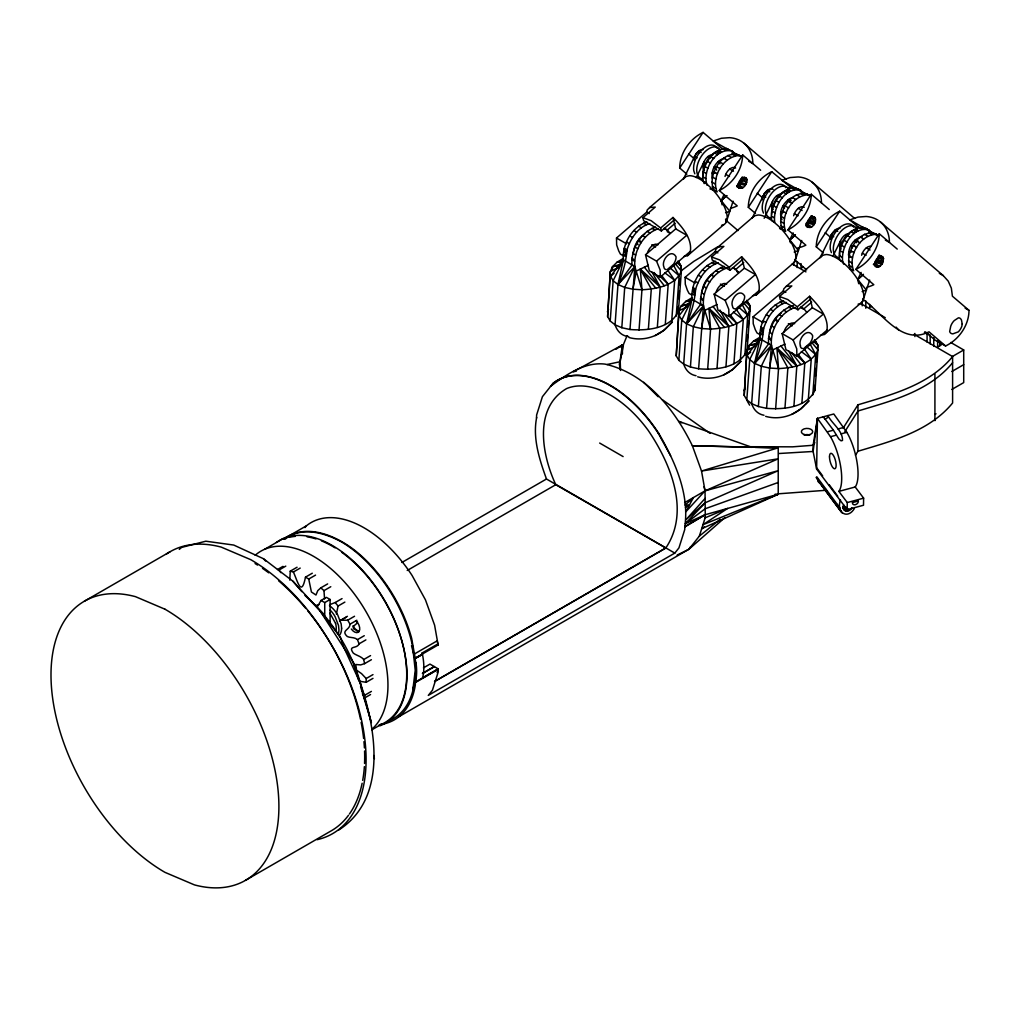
<?xml version="1.0" encoding="UTF-8"?>
<svg xmlns="http://www.w3.org/2000/svg" width="1020" height="1020" viewBox="0 0 1020 1020"><rect width="100%" height="100%" fill="white"/><g stroke="black" fill="none" stroke-linecap="round" stroke-linejoin="round"><path stroke-width="1.5" d="M816.637 469.085L817.441 418.391L833.786 413.992L846.842 432.314A34.374 11.59 75.1 0 1 855.206 486.986L863.621 498.155L863.506 505.244L847.161 509.643L816.637 469.085L813.118 451.465L813.118 445.268L817.441 418.391L830.497 436.713A34.374 11.59 75.1 0 1 838.861 491.385L847.276 502.554L847.161 509.643L845.72 506.889M854.377 508.521C847.454 520.098 835.826 512.257 840.505 499.978M800.521 345.882C797.487 339.303 807.598 326.795 812.596 335.529A8.912 4.284 -55.5 0 1 810.135 343.026L804.091 348.19M324.577 598.893L323.965 590.644L320.815 587.851L317.768 590.644L315.97 595.017L311.419 591.995L308.728 579.028L305.477 577.154C301.346 597.873 297.585 581.056 293.377 572.016L290.241 571.174L289.808 580.138M423.415 667.883L429.968 664.096L438.294 668.916L438.217 671.925L432.429 690.221L428.298 695.41L674.806 553.095L678.938 547.906L684.726 529.609L684.828 526.498L705.241 514.717L778.222 494.254L778.222 447.818L692.363 445.727C674.641 409.505 646.195 373.409 604.987 364.102C584.422 361.666 566.049 374.926 550.468 386.35M411.506 645.698L416.032 662.962L415.293 685.159A106.233 61.328 60 0 1 380.218 724.493M536.52 418.085L536.622 414.974L542.41 396.691L552.853 383.545A106.233 61.328 60 0 1 658.627 433.207C674.781 461.053 689.813 494.101 684.713 527.047L705.241 514.717L705.037 490.849L701.53 471.036L692.363 445.727L750.452 447.27M399.062 716.601L688.908 549.257L699.35 536.112L705.139 517.816L705.241 514.717L685.465 523.528L705.139 502.783L778.222 470.679L705.037 490.849L684.624 502.643M329.957 604.579L335.223 602.527L338.053 606.046L336.396 614.116M658.333 228.697C643.301 233.835 633.445 250.984 634.835 266.602L629.977 329.498C646.973 330.888 670.421 328.797 678.44 311.278L681.36 270.988L681.156 266.207L678.542 261.77M728.14 267.61C712.432 272.225 702.053 289.884 703.456 305.911L698.611 368.794C715.606 370.183 739.054 368.092 747.073 350.574L749.981 310.297L749.776 305.503L747.163 301.066M794.924 307.53C779.892 312.668 770.036 329.817 771.426 345.436L766.568 408.331C783.564 409.721 807.011 407.617 815.031 390.112L817.951 349.822L817.747 345.041L815.133 340.591M725.462 157.998C716.588 159.388 710.596 169.919 712.304 178.436M791.8 197.676C784.036 201.055 777.775 211.599 781.957 219.683M848.895 257.269C847.187 248.752 853.179 238.221 862.053 236.831M628.677 336.587A42.853 24.735 -60 0 1 615.06 324.819L610.215 321.019L607.601 316.582L610.317 271.511L612.523 266.704L617.011 262.216L623.462 258.328M607.601 316.582L610.317 271.511L618.222 267.597M612.306 269.803L612.523 266.704L621.244 264.052M610.215 321.019L613.135 280.742L623.36 259.82C622.136 244.264 631.826 227.026 646.948 221.977M639.043 330.059L641.95 289.782L634.835 266.602L623.36 259.82L617.98 284.529L615.06 324.819L621.805 327.713L629.977 329.498M621.805 327.713L624.712 287.423L634.835 266.602L617.98 284.529L613.135 280.742L610.521 276.292L623.36 259.82M648.363 329.371L651.283 289.081L640.331 269.114L641.95 289.782C656.306 288.979 675.215 285.944 681.36 270.988L675.418 263.925M657.326 327.458L660.233 287.168L652.086 272.123M665.295 324.449L668.202 284.172L661.699 275.604M671.746 320.573L674.653 280.296L667.552 269.905M676.234 316.085L679.141 275.795L673.455 265.072M678.797 298.745L679.358 290.993M679.804 284.797L680.251 278.6M680.812 270.861L681.156 266.207L677.943 261.043M696.035 375.717A42.853 24.735 -60 0 1 683.693 364.114L678.848 360.328L676.234 355.878L678.938 310.807L681.156 306L685.644 301.512L692.083 297.636M678.848 360.328L681.755 320.038L691.981 299.128C690.769 283.56 700.447 266.322 715.568 261.286M707.663 369.367L710.583 329.077L703.456 305.911L691.981 299.128L686.6 323.837L683.693 364.114L690.425 367.009L698.611 368.794M690.425 367.009L693.345 326.719L703.456 305.911L686.6 323.837L681.755 320.038L679.141 315.601L691.981 299.128M716.996 368.666L719.903 328.376L708.964 308.41L710.583 329.077C724.927 328.274 743.835 325.24 749.981 310.297L743.057 302.048M725.947 366.754L728.866 326.464L719.967 310.042M733.928 363.757L736.835 323.467L730.32 314.899M740.367 359.881L743.287 319.591L736.172 309.213M744.855 355.381L747.775 315.091L742.088 304.368M747.201 341.139L747.647 334.942M748.208 327.203L748.654 321.007M749.215 313.255L749.776 305.503L746.563 300.339M764.005 415.242A42.853 24.735 -60 0 1 751.651 403.652L746.806 399.853L744.205 395.416L746.908 350.344L749.126 345.538L753.601 341.037L760.053 337.161M744.205 395.416L746.908 350.344L754.813 346.43M748.897 348.636L749.126 345.538L757.834 342.886M746.806 399.853L749.725 359.563L759.951 338.653C758.727 323.085 768.417 305.847 783.538 300.811M775.634 408.892L778.54 368.603L771.426 345.436L759.951 338.653L754.571 363.362L751.651 403.652L758.395 406.546L766.568 408.331M758.395 406.546L761.303 366.256L771.426 345.436L754.571 363.362L749.725 359.563L747.112 355.126L759.951 338.653M784.954 408.191L787.874 367.914L776.921 347.935L778.54 368.603C792.897 367.812 811.805 364.765 817.951 349.822L812.009 342.758M793.917 406.279L796.824 366.001L788.677 350.944M801.886 403.282L804.805 362.992L798.29 354.425M808.337 399.406L811.244 359.117L804.143 348.738M812.825 394.918L815.732 354.628L810.046 343.906M815.503 376.023L816.064 368.284M816.51 362.087L816.956 355.878M817.517 348.139L817.747 345.041L814.534 339.864M633.318 253.432C633.79 245.718 638.112 238.272 644.678 234.154M701.951 292.727C702.41 285.013 706.745 277.567 713.312 273.462M769.909 332.265C770.38 324.551 774.703 317.092 781.269 312.987M939.56 345.958L939.943 342.822M704.17 183.6C697.297 167.701 718.896 137.305 734.872 153.574L731.965 151.891M707.077 185.27C701.977 170.672 715.568 146.791 732.487 151.151M713.962 190.23C706.21 174.994 724.353 145.924 742.012 156.659L735.547 153.612M713.77 190.039L717.085 191.951C711.118 177.391 722.963 156.748 738.862 155.524M760.639 170.251L742.7 154.938C742.279 170.021 732.64 183.855 719.291 190.574L737.231 205.887A35.152 28.547 -49.5 0 1 730.447 208.348M801.121 190.459C784.762 186.163 772.573 207.901 774.728 222.22L771.834 220.537C768.111 204.803 788.103 177.097 803.492 192.869L801.567 191.747M782.595 229.525C774.843 214.302 792.974 185.232 810.645 195.955L804.181 192.92M782.404 229.334L785.706 231.247C779.739 216.686 791.584 196.057 807.496 194.833M829.26 209.546L811.321 194.233C810.9 209.329 801.261 223.15 787.924 229.87L805.864 245.183A35.152 28.547 -49.5 0 1 797.704 247.962M843.668 264.103L842.698 261.745L839.791 260.074C836.068 244.341 856.073 216.623 871.462 232.407L868.555 230.724M842.698 261.745C840.544 247.426 852.733 225.688 869.078 229.984M850.553 269.063C842.8 253.827 860.944 224.757 878.602 235.492L872.138 232.445M850.361 268.872L853.676 270.784C847.709 256.224 859.554 235.582 875.453 234.358M897.23 249.084L879.291 233.771C878.87 248.855 869.231 262.688 855.882 269.395L873.821 284.707A35.152 28.547 -49.5 0 1 867.038 287.181M817.441 418.391L813.118 451.465L779.076 453.505M823.242 417.55L823.344 416.81L833.416 430.198L838.886 439.008L841.054 440.844L842.494 440.461C842.89 430.593 831.874 423.644 827.896 415.586L827.475 417.754L824.849 419.296M323.863 614.18L305.056 595.374C331.372 619.191 351.199 649.918 360.761 684.229C376.367 730.957 387.358 798.902 338.563 830.127M641.95 289.782L632.897 289.208L624.712 287.423L617.98 284.529L632.043 264.996C630.717 249.364 640.483 232.228 655.541 227.09M710.583 329.077L701.518 328.517L693.345 326.719L686.6 323.837L700.676 304.291C699.35 288.66 709.104 271.537 724.174 266.386M778.54 368.603L769.488 368.041L761.303 366.256L754.571 363.362L768.634 343.829C767.282 327.79 777.572 310.156 793.318 305.541M649.727 223.597C637.946 227.052 630.475 238.654 626.994 249.836C626.025 261.936 622.914 273.22 617.98 284.529M718.36 262.892C706.567 266.347 699.095 277.95 695.627 289.132C694.645 301.231 691.534 312.528 686.6 323.837M786.318 302.417C774.537 305.885 767.065 317.475 763.597 328.669C762.616 340.769 759.505 352.053 754.571 363.362M576.351 371.101L573.265 371.764L622.417 344.938L619.471 364.943M632.897 289.208L636.314 271.027L648.376 265.276M701.518 328.517L704.935 310.322L717.009 304.572M769.488 368.041L772.905 349.86L784.966 344.11M830.586 238.667L831.453 234.409L835.546 230.15M412.883 688.831L416.032 679.09A57.107 32.971 60 0 0 416.032 662.962M437.147 672.626L438.319 668.827L415.395 682.061M536.647 417.537C532.516 438.268 539.491 459.688 546.478 479.005L674.806 553.095M721.522 225.331A30.766 13.081 49.4 0 0 726.253 222.156L727.196 218.229A30.766 13.081 49.4 0 0 714.038 191.173A30.766 13.081 49.4 0 0 689.546 175.682L685.861 176.498L649.612 207.544L647.215 209.992L646.706 212.134L616.501 238.017L616.654 244.915L618.719 250.894L620.428 254.107L624.151 256.262M645.52 254.77L649.345 270.81L660.271 277.121L660.157 270.032L656.548 261.133L645.52 254.77L675.724 228.888L672.996 217.438L660.667 228.008L661.381 230.966L673.71 220.409M752.543 295.762L756.241 294.958L792.476 263.899A30.766 13.081 49.4 0 0 794.873 261.452L795.817 257.537A30.766 13.081 49.4 0 0 782.671 230.469A30.766 13.081 49.4 0 0 758.179 214.99L754.481 215.794L718.246 246.84L715.849 249.288L715.339 251.43L685.134 277.312L685.287 284.21L687.352 290.203L689.048 293.416L691.534 294.844M714.153 294.066L717.978 310.105L728.905 316.417L728.79 309.328L725.182 300.428L714.153 294.066L744.358 268.196L741.629 256.747L729.3 267.304L730.001 270.262L742.331 259.705M858.113 304.164A30.766 13.081 49.4 0 0 862.843 300.989L863.787 297.062A30.766 13.081 49.4 0 0 850.629 270.007A30.766 13.081 49.4 0 0 826.136 254.515L822.451 255.331L786.203 286.378L783.806 288.826L783.296 290.968L753.091 316.837L753.244 323.748L755.31 329.728L757.018 332.941L760.741 335.095M782.123 333.591L785.935 349.643L796.862 355.954L796.747 348.865L793.139 339.966L782.123 333.591L812.315 307.721L809.587 296.272L797.27 306.829L797.971 309.799L810.301 299.23M371.395 691.394L364.573 695.334L363.732 698.471L370.553 694.531M726.253 222.156L733.087 201.195M801.707 240.49L794.873 261.452M869.678 280.015L862.843 300.989M714.688 152.975L717.532 154.708L718.717 150.157L721.625 151.84L719.852 152.209L719.444 153.37L718.093 152.579M783.322 192.283L786.152 194.004L787.351 189.465L790.258 191.135L788.485 191.505L788.077 192.665L786.713 191.887M851.279 231.808L854.122 233.542L855.321 228.99L858.215 230.673L856.443 231.043L856.035 232.19L854.683 231.412M356.834 620.236L350.026 624.176C349.885 630.207 340.565 630.258 347.259 636.493C350.013 637.984 354.603 636.939 357.446 639.642L359.078 643.837C357 649.306 347.616 644.997 353.29 653.106C356.209 655.477 361.067 656.153 363.732 659.532L364.573 663.65L360.647 664.9L355.738 664.504L356.579 670.153L361.577 673.659L366.167 678.529L366.167 682.291L359.716 681.284M741.463 181.228L742.267 176.944L746.946 179.724C747.354 183.919 743.261 190.192 738.607 187.693C736.657 183.702 741.221 175.772 746.015 177.76L746.946 179.724L742.292 178.283L746.665 182.503C741.349 178.219 740.762 184.288 736.797 185.627L741.196 188.241M810.466 227.434L807.241 226.988C805.29 222.998 809.842 215.08 814.649 217.056C818.116 221.786 810.862 231.986 805.991 224.782L809.956 220.766L810.9 216.253L813.055 217.069M877.786 267.061L873.388 264.46L877.927 260.291L878.704 255.28L881.012 256.606L878.87 255.778M882.682 262.803L883.537 258.544L882.606 256.594C877.812 254.605 873.247 262.535 875.198 266.526C878.194 268.426 881.573 265.595 882.682 262.803L877.315 261.324L881.879 264.218L876.231 262.688M694.276 157.054L696.685 152.962L700.064 151.036M843.999 505.282C840.531 511.211 850.004 513.251 851.789 507.705M627.083 335.631L623.539 344.288L620.224 361.411L620.53 370.489M607.397 311.801L608.506 309.391M743.988 390.622L745.097 388.225M722.134 204.892L721.14 200.698L723.843 194.998M790.423 242.785L789.76 239.993L793.152 232.879M858.725 283.713L857.731 279.531L861.109 272.416M696.226 177.544L703.94 162.04L704.208 164.845M752.084 218.242L763.304 195.7L765.765 197.191M764.159 218.255L772.561 201.335M833.722 236.729L831.262 235.225L820.054 257.779L822.451 255.331M832.817 256.377L840.531 240.873L840.799 243.665M357.446 621.55C357.281 625.298 350.421 625.617 354.361 629.519M693.37 497.594L685.924 511.696L705.037 490.849L778.222 458.809L701.53 471.036L778.222 447.818L755.106 447.372M317.041 607.308L321.045 600.448L326.4 597.35L330.097 599.479L330.097 624.865M665.831 547.957C690.565 511.16 670.471 463.08 648.044 430.172A94.796 54.723 60 0 0 566.572 388.594C533.154 408.051 542.002 455.251 555.785 484.704L665.831 547.957L434.75 681.373M686.868 174.152L679.702 168.019L703.099 132.396L721.038 147.709L725.628 150.259M755.501 213.448L748.323 207.328L771.732 171.691L792.285 188.509M823.471 252.985L816.293 246.853L839.689 211.216L857.629 226.542L862.219 229.092M843.17 428.081L857.96 404.812C891.786 394.625 929.284 385.037 952.603 356.567L914.137 334.356M844.815 431.689L857.96 411.009C891.786 400.822 929.284 391.234 952.603 362.75M855.461 455.188L857.96 451.248L857.96 404.812M742.7 154.938L719.291 190.574M811.321 194.233L787.924 229.87M879.291 233.771L855.882 269.395M677.14 555.058L688.908 549.257L690.629 546.631M814.84 442.667L813.118 445.268L792.604 446.836L748.31 446.709M787.963 189.541L789.671 187.004M855.933 229.066L857.629 226.542M625.132 252.386L626.433 253.138L626.063 251.111L626.994 249.836L624.214 248.23L625.936 256.033L623.156 254.324M693.753 291.682L695.053 292.434L694.697 290.407L695.627 289.132L692.848 287.525L694.556 295.328L691.777 293.632M761.723 331.207L763.024 331.959L762.654 329.944L763.597 328.669L760.805 327.063L762.526 334.866L759.747 333.157M304.954 527.62L306.344 525.861A106.233 61.328 60 0 1 412.118 575.535L425.442 599.836L434.596 625.145L437.924 643.926L422.127 652.978L422.458 654.432A57.107 32.971 60 0 1 423.223 674.934L422.586 677.905L438.294 668.916M763.993 196.911L764.974 195.674M705.1 498.41L685.924 519.779L705.139 502.783M685.861 176.498L683.464 178.946L694.671 156.391L697.132 157.896M683.923 256.466L687.607 255.65L690.004 253.202C693.358 239.381 681.934 226.631 672.996 217.438M752.887 217.426L754.481 215.794M756.241 294.958L758.638 292.51C761.991 278.677 750.554 265.927 741.629 256.747M820.513 335.3L824.198 334.483L826.595 332.036C829.961 318.214 818.524 305.452 809.587 296.272M667.552 326.782C657.976 337.046 642.574 341.381 629.059 337.531M668.406 325.941L672.435 321.899L664.122 330.212L659.06 333.247M736.172 366.078C726.61 376.342 711.208 380.677 697.68 376.826M737.026 365.236L741.068 361.195L732.743 369.52L727.693 372.542M804.143 405.616C794.567 415.88 779.165 420.214 765.65 416.364M804.997 404.774L809.026 400.732L800.713 409.045L795.651 412.067M285.039 539.261C301.04 526.065 324.233 532.669 340.82 541.531A105.213 60.754 60 0 1 412.692 646.706L415.229 670.395L412.692 691.178A105.213 60.754 60 0 1 389.563 720.49M725.551 212.759L729.81 211.229L721.14 200.698L726.661 195.61M794.172 252.055L798.43 250.525L789.76 239.993L795.294 234.906M862.142 291.592L866.401 290.062L857.731 279.531L863.251 274.444M721.14 200.698L726.839 195.61M620.045 347.055L622.417 344.938L622.417 353.889M789.76 239.993L795.46 234.906M857.731 279.531L863.43 274.431M688.908 549.257L724.634 517.841M661.381 230.966L643.645 220.728L642.906 217.655L655.235 207.098L649.612 207.544M666.646 230.558L675.1 223.316M656.548 261.133L686.753 235.263L675.724 228.888M660.271 277.121L690.476 251.251M687.607 255.65L723.856 224.604M730.001 270.262L712.266 260.023L711.539 256.951L723.868 246.394L718.246 246.84M735.28 269.854L743.733 262.612M725.182 300.428L755.386 274.558L744.358 268.196M728.905 316.417L759.109 290.547M797.971 309.799L780.236 299.548L779.497 296.488L791.826 285.931L786.203 286.378M803.237 309.391L811.703 302.137M793.139 339.966L823.344 314.083L812.315 307.721M796.862 355.954L827.067 330.072M824.198 334.483L860.446 303.437M692.988 498.295L685.045 505.027L689.456 504.989L685.465 507.412M179.278 549.385L181.636 547.408L205.836 541.199L233.746 545.062L263.44 558.705L292.918 581.221L320.152 611.056L340.399 637.143L343.294 646.195L360.761 684.229M610.521 276.292L614.091 273.309M747.112 355.126L750.682 352.142M699.35 536.112L720.171 519.371M685.465 523.528L705.19 508.75L778.222 482.473M680.595 271.218L693.906 261.311L717.111 247.172L720.069 246.355M347.412 616.309L339.507 621.04L346.328 617.113M704.272 526.919L701.696 528.717L778.222 494.254L775.136 494.19M615.94 349.273L622.417 344.938M934.919 414.464L936.003 413.801M655.184 335.58L659.188 333.183M723.817 374.875L727.808 372.478M791.788 414.4L795.778 412.016M667.501 269.369L673.544 264.193A8.912 4.284 -55.5 0 0 676.005 256.696C671.007 247.962 660.896 260.47 663.931 267.049A8.899 4.284 -55.5 0 0 666.149 269.535M736.134 308.665L742.178 303.488A8.912 4.284 -55.5 0 0 744.638 295.991C739.627 287.27 729.529 299.765 732.551 306.344A8.899 4.284 -55.5 0 0 734.782 308.83M84.38 601.213L170.174 551.68M264.601 549.308L283.369 538.471M306.344 525.861L283.42 539.095C305.668 523.018 334.331 534.85 353.851 549.627A106.233 61.328 60 0 1 411.672 638.38L415.191 658.193L422.458 654.432L415.28 658.576M277.516 569.517L282.974 566.368M802.969 267.125L801.031 268.247L801.031 263.581M285.791 566.113L278.97 570.053L280.882 572.653M290.241 571.174L297.062 567.235M293.377 572.016L300.199 568.076M305.477 577.154L312.286 573.214M308.728 579.028L315.55 575.101M320.815 587.851L327.637 583.912M323.965 590.644L330.786 586.704M321.045 600.448L324.73 602.578L330.097 599.479M401.88 562.479L546.478 479.005M335.223 602.527L342.044 598.587M338.053 606.046L344.862 602.106M407.222 570.473L555.785 484.704M871.603 306.357L869.665 307.479L869.665 304.368M552.572 383.711A106.233 61.328 60 0 1 658.333 433.372L658.627 433.207M340.591 620.249L347.718 620.198L354.539 616.258M357.446 639.642L364.267 635.702M359.078 643.837L365.887 639.897M363.732 659.532L370.553 655.592M364.573 663.65L371.395 659.71M941.154 345.028L937.622 347.081L937.622 340.858M366.167 678.529L372.988 674.602M414.222 654.1L437.147 640.866L438.192 645.341M366.167 682.291L372.988 678.351M415.191 658.193L438.103 644.959M951.838 356.809L963.709 349.962L963.709 382.602L951.838 389.449M422.395 673.366L434.201 666.544M422.624 673.493L434.418 666.672M951.838 371.509L963.709 364.663M415.28 682.609L438.192 669.375M434.52 681.538L665.614 548.122M371.892 729.797L381.276 724.378M245.514 880.324L331.309 830.79A161.147 93.037 60 0 0 348.483 815.286M767.588 190.625L764.312 193.481L762.603 197.791L757.235 193.201M686.855 306.905L678.938 310.807L676.234 355.878M705.139 517.816L727.604 508.444L702.958 524.713L778.222 494.254M688.411 303.794L681.156 306L687.301 304.827M316.098 605.485L318.89 604.643M857.96 451.248C891.786 441.061 929.284 431.473 952.603 403.002L952.603 356.567M837.968 428.974L843.871 427.367M830.497 436.713L836.336 435.145M840.99 433.895L846.842 432.314M838.861 491.385L855.206 486.986M847.276 502.554L863.621 498.155M827.526 431.766L833.416 430.198M622.978 260.827L617.011 262.216L623.347 261.528M691.611 300.122L685.644 301.512L690.387 301.002M761.073 339.316L753.601 341.037L759.938 340.361M607.155 364.497L619.471 361.845L619.867 369.329M612.523 266.704L620.211 265.238M749.126 345.538L756.802 344.059M826.124 490.276L779.076 493.756M712.075 173.005L714.893 173.183M780.695 212.3L783.513 212.491M848.665 251.825L851.483 252.016M716.983 167.012L714.293 166.77L716.703 170.123M785.604 206.308L782.914 206.065L784.52 208.309M854.913 245.947L850.884 245.603L852.49 247.834M748.871 447.04L752.02 447.321L679.039 421.426L681.844 422.815M642.906 217.655L651.168 220.702L660.667 228.008M711.539 256.951L719.801 259.998L729.3 267.304M779.497 296.488L787.759 299.536L797.27 306.829M626.063 251.111L626.752 251.264M694.697 290.407L695.385 290.56M762.654 329.944L763.342 330.097M810.084 220.537L815.286 221.799L810.913 217.579L815.579 219.019L811.372 215.768M878.054 260.062L883.256 261.324L878.883 257.116L883.537 258.544L879.329 255.306M739.64 183.855L745.288 185.385L740.724 182.503L746.092 183.982M808.261 223.163L813.909 224.68L809.344 221.799L814.725 223.278M719.852 152.209L720.681 152.49M788.485 191.505L789.314 191.798M856.443 231.043L857.272 231.323M709.946 188.866L713.095 189.988M779.611 228.544L781.715 229.296M632.043 264.996L634.848 266.271M700.676 304.291L703.481 305.579M768.634 343.829L771.439 345.104M663.841 228.403L667.437 230.112L670.063 233.325L667.271 231.719M732.462 267.699L736.057 269.407L738.684 272.62L736.835 271.549M800.432 307.237L804.028 308.945L806.654 312.158M880.234 221.799L943.232 275.578L948.23 281.137L951.354 288.163L952.412 296.195L969 310.348A35.152 28.547 -49.5 0 1 945.591 345.984L935.225 340.208L925.752 332.112M723.779 158.266L727.12 160.153M792.412 197.561L795.753 199.448M860.37 237.086L863.71 238.986M729.619 150.373L713.235 141.041L721.395 138.261L729.542 137.662A35.152 28.547 -49.5 0 1 752.837 163.595L748.731 161.262M732.347 151.929L739.181 155.818M806.438 194.335L781.868 180.349L790.015 177.569L798.175 176.957A35.152 28.547 -49.5 0 1 821.457 202.891M877.136 235.416L849.826 219.874L857.986 217.094L866.133 216.482A35.152 28.547 -49.5 0 1 889.427 242.416L885.322 240.083M939.318 273.347L943.232 275.578M862.601 299.166C881.866 312.451 901.412 345.805 929.003 331.819L945.591 345.984M811.805 226.95L807.049 224.209L810.734 227.345M743.172 187.642L738.416 184.913L742.101 188.037M879.763 266.475L875.007 263.747L878.692 266.87M795.064 187.654L797.959 189.325M726.431 148.346L729.338 150.029M863.022 227.179L865.929 228.862M791.354 187.884L794.261 189.554M800.471 193.15L803.785 195.062M731.85 153.841L735.165 155.754M868.441 232.675L871.756 234.587M796.467 194.731L799.782 196.643M864.437 234.256L867.74 236.168M727.846 155.422L731.149 157.335M790.117 201.641L787.631 200.201L789.85 201.845M858.088 241.166L855.601 239.738L857.82 241.37M779.535 196.146L782.429 197.816M788.651 201.399L791.953 203.311M710.902 156.838L713.809 158.521M720.018 162.103L723.333 164.016M847.492 235.671L850.399 237.354M856.609 240.937L859.924 242.849M767.295 190.396L769.781 191.837M776.641 195.802L779.127 197.23M798.367 208.335L802.09 210.49M835.252 229.933L837.739 231.362M866.324 247.873L870.06 250.015M701.148 152.528L698.662 151.1L698.955 152.719M708.02 156.493L710.494 157.934M729.733 169.04L733.469 171.194M965.149 308.129L969 310.348M776.245 200.787L779.152 202.457M785.362 206.053L788.677 207.965M707.625 161.491L710.519 163.162M716.741 166.757L720.056 168.67M844.216 240.325L847.11 241.995M853.332 245.578L856.647 247.49M794.376 213.639L798.112 215.794M862.346 253.164L866.069 255.319M725.755 174.331L729.478 176.485M773.696 205.9L776.602 207.583M782.812 211.165L786.127 213.078M705.062 166.604L707.969 168.274M714.178 171.87L717.493 173.782M841.653 245.437L844.56 247.108M850.769 250.69L854.084 252.603M772.038 211.127L774.945 212.81M781.154 216.393L784.469 218.305M703.418 171.832L706.312 173.515M712.534 177.097L715.849 179.01M840.008 250.665L842.915 252.335M849.125 255.931L852.439 257.843M771.413 216.125L774.307 217.795M780.529 221.391L783.832 223.303M702.78 176.83L705.687 178.5M711.896 182.095L715.211 184.008M839.371 255.65L842.278 257.333M848.487 260.916L851.802 262.828M780.95 225.802L784.265 227.715M703.201 181.241L706.108 182.911M712.317 186.507L715.632 188.419M848.908 265.327L852.223 267.24M950.755 342.478L963.709 349.962M924.362 332.558L930.163 335.07L930.163 343.969M726.202 221.939L725.577 219.083M792.208 263.963L805.94 271.894M860.676 303.488L885.271 317.692M715.339 251.43L717.838 252.883M783.296 290.968L785.808 292.409M646.706 212.134L649.217 213.588M733.278 267.801L736.057 269.407M664.645 228.505L667.437 230.112M801.235 307.326L804.028 308.945M712.011 262.42L714.79 264.027M643.378 223.125L646.17 224.731M720.604 267.546L723.384 269.152M779.968 301.945L782.761 303.552M651.971 228.25L654.763 229.857M788.562 307.071L791.354 308.69M707.14 265.455L709.933 267.074M715.747 270.606L718.526 272.225M638.52 226.159L641.299 227.766M775.111 304.993L777.89 306.599M647.113 231.31L649.906 232.917M783.704 310.144L786.496 311.75M702.5 269.828L705.292 271.435M711.106 274.992L713.885 276.599M633.879 230.52L636.658 232.139M770.47 309.353L773.249 310.96M779.063 314.53L781.856 316.136M642.472 235.697L645.265 237.303M720.388 284.083L724.238 286.314M651.755 244.787L655.605 247.006M788.358 323.62L792.196 325.839M698.394 275.209L701.173 276.815M629.761 235.913L632.553 237.52M707 280.385L709.793 282.005M766.351 314.734L769.144 316.353M638.38 241.09L641.159 242.696M774.971 319.923L777.75 321.529M695.092 281.252L697.884 282.859M703.724 286.441L706.516 288.048M626.471 241.944L629.251 243.55M763.062 320.777L765.841 322.384M771.694 325.966L774.473 327.573M635.103 247.133L637.882 248.752M685.134 277.312L695.168 283.101M616.501 238.017L626.535 243.805M753.091 316.837L763.126 322.639M701.492 292.714L704.272 294.334M632.859 253.419L635.651 255.025M769.45 332.252L772.242 333.859M700.447 298.809L703.239 300.416L700.778 297.062M631.813 259.513L634.606 261.12L632.158 257.767M768.417 338.347L771.197 339.953L768.749 336.6M599.658 443.05L623.118 456.59M422.127 652.978L422.369 654.049M356.005 630.296L358.759 631.89M736.95 186.698L739.449 188.177L737.32 186.583M873.949 264.32L878.424 266.972M806.527 225.586L809.829 227.536M737.358 185.487L741.833 188.139M879.673 255.357L883.218 257.486M811.716 215.832L815.248 217.961M744.268 177.238L746.627 178.653M662.439 399.789L710.047 433.347M805.94 225.879L808.082 227.485M801.35 351.594L811.244 359.117M733.393 312.069L743.287 319.591M664.76 272.761L674.653 280.296M813.131 341.215L817.747 345.041M745.174 301.678L749.776 305.503M676.54 262.382L681.156 266.207M812.277 182.274L854.671 218.458M743.644 142.966L786.05 179.163M794.644 259.641L806.641 269.879M726.01 220.345L738.008 230.584M825.206 232.738L830.56 237.328M688.615 153.905L693.97 158.495L693.982 159.834M819.991 483.416L818.448 482.077L817.415 479.081M806.386 346.494L815.732 354.628M738.416 306.956L747.775 315.091M669.796 267.661L679.141 275.795M848.462 254.745L850.68 256.785M924.706 331.921L927.078 334.126L927.078 342.057M797.092 355.648L804.805 362.992M729.121 316.123L736.835 323.467M659.392 275.77L668.202 284.172M643.709 382.283L658.193 396.755M875.287 233.58L876.881 235.186M866.171 228.314L867.765 229.921M807.33 194.042L808.924 195.649M798.214 188.776L800.598 191.199M263.44 558.705L265.57 560.987M789.365 198.836L791.163 200.812M896.096 327.114L898.594 329.893M292.918 581.221L301.831 591.638M831.581 237.66L831.262 235.225L832.243 236.385M763.304 195.7L764.273 196.86M792.349 366.958L776.921 347.935L796.824 366.001L780.95 346.022M724.391 327.42L708.964 308.41L728.866 326.464L712.98 306.497M655.758 288.124L640.331 269.114L660.233 287.168L644.359 267.189M791.494 352.499L800.815 364.497M723.524 312.974L732.844 324.972M653.973 272.467L664.224 285.664M329.957 613.198L335.554 623.36M847.097 507.998L848.971 510.535M817.02 468.269L822.655 475.881M829.222 484.755L837.688 496.179M844.037 505.933L847.786 510.994M842.864 506.086L846.613 511.16M842.711 507.195L845.529 510.994M842.724 507.986L844.598 510.523M816.816 476.786L840.301 508.495M825.167 488.631L827.041 491.168M836.438 503.854L838.312 506.392M816.089 477.385L840.518 510.37M818.92 481.504L842.405 513.226M817.747 480.267L841.232 511.976M854.938 240.248L856.545 242.671M718.348 161.415L719.954 163.837M320.152 611.056L353.353 662.528L361.858 688.602L371.382 722.581L362.814 694.059M362.827 692.567L364.573 695.334M747.29 401.179L749.636 405.169M636.722 242.403L638.099 244.774M347.718 620.198L350.026 624.176M658.333 433.372L670.573 455.685M775.659 317.858L776.857 320.127M639.068 239.037L640.267 241.306M839.944 255.612L839.753 255.051A17.582 10.149 -60 0 1 856.048 229.398M831.415 252.628L830.395 249.658A17.582 10.149 -60 0 1 838.708 228.544A17.582 10.149 -60 0 1 853.791 227.205M763.457 213.091L762.437 210.12A17.582 10.149 -60 0 1 770.737 189.006A17.582 10.149 -60 0 1 785.833 187.667M703.354 176.779L703.162 176.218A17.582 10.149 -60 0 1 718.412 150.807M694.824 173.795L693.804 170.824A17.582 10.149 -60 0 1 702.104 149.71A17.582 10.149 -60 0 1 717.2 148.372M831.262 235.225L831.925 237.392M353.353 662.528L358.759 680.544M360.557 686.549L361.909 691.05M704.068 486.769L705.037 490.849M373.779 755.514L374.404 758.625M361.858 688.602L362.725 694.849M341.611 628.205L341.177 623.947L337.735 614.996A18.959 10.952 60 0 0 329.447 605.676M934.856 419.322L934.919 420.661L934.919 374.212M814.827 385.318L815.031 390.112M678.236 306.497L678.44 311.278M933.759 337.633L933.759 346.392M914.889 333.438L914.889 336.6M865.801 300.951L865.801 308.244M862.206 301.397L862.206 305.847M797.181 261.719L797.181 267.559M793.573 262.166L793.573 265.136M324.73 602.578L324.73 616.858M289.399 537.323A105.213 60.754 60 0 1 295.341 536.354M307.109 536.813A105.213 60.754 60 0 1 315.97 538.904M321.44 540.868A105.213 60.754 60 0 1 335.121 547.855M341.611 552.19A105.213 60.754 60 0 1 403.958 649.37A105.213 60.754 60 0 1 379.925 725.819M255.191 555.275A105.213 60.754 60 0 1 359.703 601.519A105.213 60.754 60 0 1 371.917 729.236M356.184 620.912A7.586 4.373 60 0 1 359.167 631.278A7.586 4.373 60 0 1 351.339 629.047M359.371 631.074A7.586 4.373 60 0 1 352.984 625.808M276.471 542.423A105.213 60.754 60 0 1 386.248 603.368A105.213 60.754 60 0 1 378.573 725.424M335.567 623.36A15.16 8.746 60 0 1 336.103 630.054M330.174 610.1A18.959 10.952 60 0 1 335.057 616.552L338.5 625.489L338.933 629.748A18.959 10.952 60 0 1 338.449 633.471M341.611 628.18A18.959 10.952 60 0 1 339.775 634.886M166.337 554.115A161.147 93.037 60 0 1 221.251 547.115L250.741 559.661A161.147 93.037 60 0 1 360.506 719.291M361.131 722.351A161.147 93.037 60 0 1 363.63 738.493M363.949 741.668A161.147 93.037 60 0 1 364.42 747.928M364.573 751A161.147 93.037 60 0 1 364.548 763.457M364.369 766.632A161.147 93.037 60 0 1 362.699 780.364M362.138 783.258A161.147 93.037 60 0 1 349.426 813.998M307.836 610.929A161.721 93.368 60 0 1 317.131 839.677M255.076 563.537A161.721 93.368 60 0 1 257.55 565.08M262.51 568.357A161.721 93.368 60 0 1 268.732 572.832M278.562 580.724A161.721 93.368 60 0 1 305.822 608.481M784.01 331.933A8.785 5.074 -60 0 1 794.618 323.646M788.97 189.478A17.582 10.149 -60 0 0 773.874 190.816A17.582 10.149 -60 0 0 765.574 211.93L766.594 214.901A17.582 10.149 -60 0 0 770.801 218.101M793.636 215.73A8.785 5.074 -60 0 1 804.219 207.34M762.233 199.818A8.785 5.074 -60 0 1 766.504 191.084A8.785 5.074 -60 0 1 773.147 189.401M811.576 217.324A8.785 5.074 -60 0 1 810.849 219.415M808.401 223.252A8.785 5.074 -60 0 1 806.858 224.719L805.889 223.571L806.807 222.921A6.592 3.799 -60 0 0 810.186 217.26M773.058 209.584A8.785 5.074 -60 0 1 773.16 200.06A8.785 5.074 -60 0 1 781.294 194.246M771.63 214.378A17.582 10.149 -60 0 1 788.077 189.873M716.053 292.396A8.785 5.074 -60 0 1 726.648 284.121M748.323 207.328A35.152 28.547 -49.5 0 1 771.732 171.691M679.702 168.019A35.152 28.547 -49.5 0 1 703.099 132.396M804.181 435.043A5.686 3.289 0 0 1 809.867 435.043M720.337 150.182A17.582 10.149 -60 0 0 705.253 151.521A17.582 10.149 -60 0 0 696.94 172.635L697.96 175.606A17.582 10.149 -60 0 0 702.168 178.793M725.016 176.434A8.785 5.074 -60 0 1 735.599 168.045M693.944 158.495A8.785 5.074 -60 0 1 703.315 149.545M742.955 178.028A8.785 5.074 -60 0 1 738.875 184.875M741.565 177.965A6.592 3.799 -60 0 1 738.187 183.625M704.438 170.289A8.785 5.074 -60 0 1 704.527 160.765A8.785 5.074 -60 0 1 712.674 154.951M647.419 253.1A8.785 5.074 -60 0 1 658.015 244.813M856.94 229.016A17.582 10.149 -60 0 0 841.844 230.354A17.582 10.149 -60 0 0 833.531 251.468L834.551 254.439A17.582 10.149 -60 0 0 838.759 257.626M861.607 255.255A8.785 5.074 -60 0 1 870.978 246.317M830.191 239.343A8.785 5.074 -60 0 1 839.906 228.378M879.546 256.861A8.785 5.074 -60 0 1 875.466 263.695M878.156 256.785A6.592 3.799 -60 0 1 874.777 262.446M802.574 348.508A8.912 4.284 -55.5 0 1 800.356 346.009M841.028 249.122A8.785 5.074 -60 0 1 841.117 239.598A8.785 5.074 -60 0 1 849.265 233.771M816.293 246.853A35.152 28.547 -49.5 0 1 839.689 211.216M962.204 324.016L961.834 326.17A8.785 5.074 -60.3 0 1 958.277 331.87L952.858 333.859A8.53 4.947 -41.9 0 1 949.671 331.513L950.716 326.272A8.785 5.074 -60.3 0 1 954.261 320.573L958.405 317.845A8.504 4.539 -78.1 0 1 961.49 320.127L962.204 324.016M858.368 501.011C858.725 504.339 852.605 506.863 852.312 502.618L858.368 501.011M164.947 609.195L135.456 596.649A161.147 93.037 60 0 0 51.969 692.72A161.147 93.037 60 0 0 164.947 872.342L194.438 884.888A161.147 93.037 60 0 0 277.924 788.817A161.147 93.037 60 0 0 164.947 609.195M829.49 456.883A7.969 2.69 75 0 0 834.487 468.779A7.969 2.69 75 0 0 834.449 457.521A7.969 2.69 75 0 0 829.49 456.883M804.181 434.533A5.686 3.289 0 0 0 812.71 431.689A5.686 3.289 0 0 0 804.181 428.846A5.686 3.289 0 0 0 804.181 434.533"/></g></svg>
